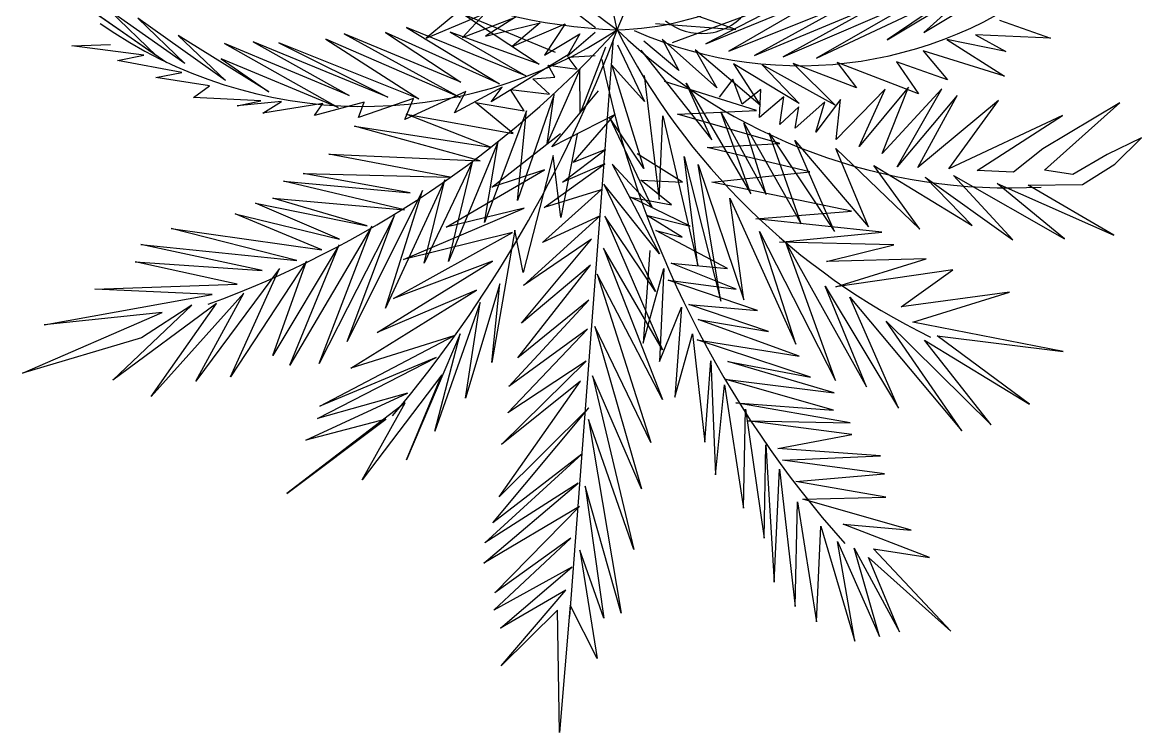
# Model space of a CAD drawing. Header units: millimetres. Extents: x 0 to 1800, y 0 to 1200.
# Drawn here: x 888.7 to 995.2, y 435.5 to 503.1 of the extents above; entities that cross this region are included whole.
import ezdxf

# ---------------------------------------------------------------- set-up
doc = ezdxf.new("R2010")
doc.units = ezdxf.units.MM

msp = doc.modelspace()

# ---------------------------------------------------------------- linework, layer by layer
at = {"color": 3}
for p, q in [((945.26, 502.4), (937.15, 540.49)), ((945.26, 502.4), (937.15, 540.49)), ((945.26, 502.4), (960, 537.81)), ((945.26, 502.4), (960, 537.81)), ((901.45, 499.92), (890.24, 507.75)), ((890.24, 507.75), (902.41, 499.28)), ((901.45, 499.92), (890.24, 507.75)), ((890.24, 507.75), (902.41, 499.28)), ((943.2, 502.6), (937.57, 506.99)), ((943.2, 502.6), (937.57, 506.99)), ((974.44, 502.15), (983.05, 507.33)), ((974.44, 502.15), (983.05, 507.33)), ((953.7, 501.05), (965.25, 505.8)), ((953.7, 501.05), (965.25, 505.8)), ((965.25, 505.8), (955.89, 500.35)), ((965.25, 505.8), (955.89, 500.35)), ((964.24, 499.69), (977.83, 506.11)), ((964.24, 499.69), (977.83, 506.11)), ((970.96, 501.43), (979.06, 506.33)), ((970.96, 501.43), (979.06, 506.33)), ((977.83, 506.11), (970.96, 501.43)), ((977.83, 506.11), (970.96, 501.43)), ((979.06, 506.33), (974.44, 502.15)), ((979.06, 506.33), (974.44, 502.15)), ((931.08, 504.9), (927.08, 501.6)), ((931.08, 504.9), (927.08, 501.6)), ((950.51, 501.2), (962.53, 505.63)), ((950.51, 501.2), (962.53, 505.63)), ((962.53, 505.63), (953.7, 501.05)), ((962.53, 505.63), (953.7, 501.05)), ((955.89, 500.35), (967.67, 505.09)), ((955.89, 500.35), (967.67, 505.09)), ((967.67, 505.09), (958.34, 499.96)), ((967.67, 505.09), (958.34, 499.96)), ((958.34, 499.96), (970.39, 504.97)), ((958.34, 499.96), (970.39, 504.97)), ((961.04, 499.84), (974.6, 505.66)), ((961.04, 499.84), (974.6, 505.66)), ((970.39, 504.97), (961.04, 499.84)), ((970.39, 504.97), (961.04, 499.84)), ((974.6, 505.66), (964.24, 499.69)), ((974.6, 505.66), (964.24, 499.69)), ((904.12, 499.2), (896.97, 504.22)), ((896.97, 504.22), (901.45, 499.92)), ((904.12, 499.2), (896.97, 504.22)), ((896.97, 504.22), (901.45, 499.92)), ((927.08, 501.6), (932.67, 503.96)), ((927.08, 501.6), (932.67, 503.96)), ((932.67, 503.96), (930.56, 501.67)), ((932.67, 503.96), (930.56, 501.67)), ((939.38, 500.23), (930.68, 503.86)), ((930.68, 503.86), (937.85, 499.14)), ((939.38, 500.23), (930.68, 503.86)), ((930.68, 503.86), (937.85, 499.14)), ((956.54, 502.44), (952.95, 503.69)), ((956.54, 502.44), (952.95, 503.69)), ((908, 497.56), (899.65, 503.52)), ((899.65, 503.52), (904.12, 499.2)), ((908, 497.56), (899.65, 503.52)), ((899.65, 503.52), (904.12, 499.2)), ((936.58, 498.02), (925.22, 502.63)), ((925.22, 502.63), (934.07, 497.25)), ((936.58, 498.02), (925.22, 502.63)), ((925.22, 502.63), (934.07, 497.25)), ((930.56, 501.67), (935.58, 503.6)), ((930.56, 501.67), (935.58, 503.6)), ((935.58, 503.6), (932.75, 501.78)), ((935.58, 503.6), (932.75, 501.78)), ((932.75, 501.78), (937.94, 503.07)), ((932.75, 501.78), (937.94, 503.07)), ((937.94, 503.07), (935.28, 500.8)), ((937.94, 503.07), (935.28, 500.8)), ((935.28, 500.8), (940.3, 502.97)), ((935.28, 500.8), (940.3, 502.97)), ((940.3, 502.97), (938.34, 499.99)), ((940.3, 502.97), (938.34, 499.99)), ((948.9, 503), (956.54, 502.44)), ((948.9, 503), (956.54, 502.44)), ((981.63, 503.3), (986.48, 501.6)), ((981.63, 503.3), (986.48, 501.6)), ((912.13, 496.49), (903.51, 501.86)), ((903.51, 501.86), (908, 497.56)), ((912.13, 496.49), (903.51, 501.86)), ((903.51, 501.86), (908, 497.56)), ((930.32, 495.96), (917.53, 501.52)), ((917.53, 501.52), (926.38, 495.84)), ((930.32, 495.96), (917.53, 501.52)), ((917.53, 501.52), (926.38, 495.84)), ((930.39, 497.42), (919.28, 502.02)), ((919.28, 502.02), (930.32, 495.96)), ((930.39, 497.42), (919.28, 502.02)), ((919.28, 502.02), (930.32, 495.96)), ((934.07, 497.25), (923.23, 502.14)), ((923.23, 502.14), (930.39, 497.42)), ((934.07, 497.25), (923.23, 502.14)), ((923.23, 502.14), (930.39, 497.42)), ((937.85, 499.14), (929.38, 502.16)), ((929.38, 502.16), (936.58, 498.02)), ((937.85, 499.14), (929.38, 502.16)), ((929.38, 502.16), (936.58, 498.02)), ((938.34, 499.99), (941.71, 502.02)), ((938.34, 499.99), (941.71, 502.02)), ((940.52, 499.89), (943.18, 502.17)), ((940.52, 499.89), (943.18, 502.17)), ((941.71, 502.02), (940.52, 499.89)), ((941.71, 502.02), (940.52, 499.89)), ((944.87, 501.53), (940.73, 446.54)), ((944.87, 501.53), (940.73, 446.54)), ((954.74, 496.89), (949.54, 501.52)), ((949.54, 501.52), (951.12, 498.53)), ((954.74, 496.89), (949.54, 501.52)), ((949.54, 501.52), (951.12, 498.53)), ((986.48, 501.6), (979.35, 501.92)), ((979.35, 501.92), (982.23, 500.33)), ((986.48, 501.6), (979.35, 501.92)), ((979.35, 501.92), (982.23, 500.33)), ((893.37, 500.87), (897.07, 501)), ((893.37, 500.87), (897.07, 501)), ((900.23, 499.97), (893.37, 500.87)), ((900.23, 499.97), (893.37, 500.87)), ((919.75, 496.15), (907.9, 501.08)), ((907.9, 501.08), (918.71, 495.01)), ((919.75, 496.15), (907.9, 501.08)), ((907.9, 501.08), (918.71, 495.01)), ((923.44, 495.98), (910.63, 501.26)), ((910.63, 501.26), (919.75, 496.15)), ((923.44, 495.98), (910.63, 501.26)), ((910.63, 501.26), (919.75, 496.15)), ((926.38, 495.84), (913.08, 501.15)), ((913.08, 501.15), (923.44, 495.98)), ((926.38, 495.84), (913.08, 501.15)), ((913.08, 501.15), (923.44, 495.98)), ((944.14, 500.73), (941.75, 494.46)), ((944.14, 500.73), (941.75, 494.46)), ((945.3, 500.96), (947.86, 495.57)), ((945.3, 500.96), (947.86, 495.57)), ((947.52, 500.45), (954.28, 491.93)), ((947.52, 500.45), (954.28, 491.93)), ((951.12, 498.53), (947.81, 501.32)), ((951.12, 498.53), (947.81, 501.32)), ((958.86, 495.24), (952.69, 500.5)), ((952.69, 500.5), (954.74, 496.89)), ((958.86, 495.24), (952.69, 500.5)), ((952.69, 500.5), (954.74, 496.89)), ((982.23, 500.33), (976.62, 501.47)), ((976.62, 501.47), (982.12, 498)), ((982.23, 500.33), (976.62, 501.47)), ((976.62, 501.47), (982.12, 498)), ((897.74, 499.49), (900.23, 499.97)), ((897.74, 499.49), (900.23, 499.97)), ((903.85, 498.33), (897.74, 499.49)), ((903.85, 498.33), (897.74, 499.49)), ((918.71, 495.01), (907.6, 499.64)), ((907.6, 499.64), (912.13, 496.49)), ((918.71, 495.01), (907.6, 499.64)), ((907.6, 499.64), (912.13, 496.49)), ((940.85, 500.16), (933.26, 495.53)), ((940.85, 500.16), (933.26, 495.53)), ((940.59, 499.79), (943.17, 499.95)), ((940.59, 499.79), (943.17, 499.95)), ((941.47, 498.64), (940.59, 499.79)), ((941.47, 498.64), (940.59, 499.79)), ((982.12, 498), (974.36, 500.39)), ((974.36, 500.39), (976.7, 497.65)), ((982.12, 498), (974.36, 500.39)), ((974.36, 500.39), (976.7, 497.65)), ((901.36, 497.86), (903.85, 498.33)), ((901.36, 497.86), (903.85, 498.33)), ((941.71, 498.63), (938.59, 491.56)), ((941.71, 498.63), (938.59, 491.56)), ((939.34, 497.89), (938.7, 499.03)), ((938.7, 499.03), (941.47, 498.64)), ((939.34, 497.89), (938.7, 499.03)), ((938.7, 499.03), (941.47, 498.64)), ((941.75, 494.46), (941.71, 498.63)), ((941.75, 494.46), (941.71, 498.63)), ((947.86, 495.57), (944.76, 499.03)), ((944.76, 499.03), (947.79, 489.2)), ((947.86, 495.57), (944.76, 499.03)), ((944.76, 499.03), (947.79, 489.2)), ((962.56, 495.37), (956.32, 499.17)), ((956.32, 499.17), (958.86, 495.24)), ((962.56, 495.37), (956.32, 499.17)), ((956.32, 499.17), (958.86, 495.24)), ((966, 495.21), (959.04, 499.05)), ((959.04, 499.05), (962.56, 495.37)), ((966, 495.21), (959.04, 499.05)), ((959.04, 499.05), (962.56, 495.37)), ((968.04, 496.88), (962, 499.2)), ((962, 499.2), (966, 495.21)), ((968.04, 496.88), (962, 499.2)), ((962, 499.2), (966, 495.21)), ((973.92, 496.31), (966.18, 499.3)), ((966.18, 499.3), (968.04, 496.88)), ((973.92, 496.31), (966.18, 499.3)), ((966.18, 499.3), (968.04, 496.88)), ((976.7, 497.65), (971.84, 499.35)), ((971.84, 499.35), (973.92, 496.31)), ((976.7, 497.65), (971.84, 499.35)), ((971.84, 499.35), (973.92, 496.31)), ((906.49, 497.05), (901.36, 497.86)), ((906.49, 497.05), (901.36, 497.86)), ((937.23, 497.72), (939.34, 497.89)), ((937.23, 497.72), (939.34, 497.89)), ((938.81, 496.26), (937.23, 497.72)), ((938.81, 496.26), (937.23, 497.72)), ((947.82, 498.05), (949.26, 486.23)), ((947.82, 498.05), (949.26, 486.23)), ((958.53, 494.73), (949.77, 497.48)), ((958.53, 494.73), (949.77, 497.48)), ((954.28, 491.93), (951.81, 497.32)), ((951.81, 497.32), (957.97, 486.79)), ((954.28, 491.93), (951.81, 497.32)), ((951.81, 497.32), (957.97, 486.79)), ((956.26, 497.7), (954.95, 496)), ((956.26, 497.7), (954.95, 496)), ((957.14, 495.32), (956.26, 497.7)), ((957.14, 495.32), (956.26, 497.7)), ((904.97, 495.94), (906.49, 497.05)), ((904.97, 495.94), (906.49, 497.05)), ((930.85, 496.52), (925.07, 493.85)), ((930.85, 496.52), (925.07, 493.85)), ((934.31, 496.94), (929.77, 494.51)), ((934.31, 496.94), (929.77, 494.51)), ((929.77, 494.51), (930.85, 496.52)), ((929.77, 494.51), (930.85, 496.52)), ((933.26, 495.53), (934.31, 496.94)), ((933.26, 495.53), (934.31, 496.94)), ((936.4, 494.7), (935.1, 496.71)), ((935.1, 496.71), (938.81, 496.26)), ((936.4, 494.7), (935.1, 496.71)), ((935.1, 496.71), (938.81, 496.26)), ((939.26, 496.24), (935.78, 486.14)), ((939.26, 496.24), (935.78, 486.14)), ((938.59, 491.56), (939.26, 496.24)), ((938.59, 491.56), (939.26, 496.24)), ((939.04, 491.26), (943.48, 496.59)), ((939.04, 491.26), (943.48, 496.59)), ((958.93, 496.7), (957.14, 495.32)), ((958.93, 496.7), (957.14, 495.32)), ((958.81, 494.06), (958.93, 496.7)), ((958.81, 494.06), (958.93, 496.7)), ((970.75, 496.76), (966.1, 491.97)), ((970.75, 496.76), (966.1, 491.97)), ((972.97, 496.94), (968.28, 491.29)), ((972.97, 496.94), (968.28, 491.29)), ((968.28, 491.29), (970.75, 496.76)), ((968.28, 491.29), (970.75, 496.76)), ((970.47, 490.61), (972.97, 496.94)), ((970.47, 490.61), (972.97, 496.94)), ((976.16, 496.79), (970.47, 490.61)), ((976.16, 496.79), (970.47, 490.61)), ((971.89, 489.37), (976.16, 496.79)), ((971.89, 489.37), (976.16, 496.79)), ((911.35, 495.65), (904.97, 495.94)), ((911.35, 495.65), (904.97, 495.94)), ((909.11, 495.17), (911.35, 495.65)), ((909.11, 495.17), (911.35, 495.65)), ((913.33, 495.56), (909.11, 495.17)), ((913.33, 495.56), (909.11, 495.17)), ((911.55, 494.46), (913.33, 495.56)), ((911.55, 494.46), (913.33, 495.56)), ((917.25, 495.38), (911.55, 494.46)), ((917.25, 495.38), (911.55, 494.46)), ((921.2, 495.5), (916.46, 494.24)), ((921.2, 495.5), (916.46, 494.24)), ((916.46, 494.24), (917.25, 495.38)), ((916.46, 494.24), (917.25, 495.38)), ((925.88, 495.87), (920.64, 494.05)), ((925.88, 495.87), (920.64, 494.05)), ((920.64, 494.05), (921.2, 495.5)), ((920.64, 494.05), (921.2, 495.5)), ((925.07, 493.85), (925.88, 495.87)), ((925.07, 493.85), (925.88, 495.87)), ((935.37, 492.53), (931.78, 495.47)), ((931.78, 495.47), (936.4, 494.7)), ((935.37, 492.53), (931.78, 495.47)), ((931.78, 495.47), (936.4, 494.7)), ((961.11, 496.02), (958.81, 494.06)), ((961.11, 496.02), (958.81, 494.06)), ((960.74, 493.4), (961.11, 496.02)), ((960.74, 493.4), (961.11, 496.02)), ((965.02, 495.54), (962.2, 493.03)), ((965.02, 495.54), (962.2, 493.03)), ((966.51, 495.77), (964.15, 492.66)), ((966.51, 495.77), (964.15, 492.66)), ((964.15, 492.66), (965.02, 495.54)), ((964.15, 492.66), (965.02, 495.54)), ((966.1, 491.97), (966.51, 495.77)), ((966.1, 491.97), (966.51, 495.77)), ((977.61, 496.14), (971.89, 489.37)), ((977.61, 496.14), (971.89, 489.37)), ((973.85, 489.28), (977.61, 496.14)), ((973.85, 489.28), (977.61, 496.14)), ((981.53, 495.67), (973.85, 489.28)), ((981.53, 495.67), (973.85, 489.28)), ((976.8, 489.15), (981.53, 495.67)), ((976.8, 489.15), (981.53, 495.67)), ((993.09, 495.44), (985.75, 491.08)), ((993.09, 495.44), (985.75, 491.08)), ((985.91, 489.03), (993.09, 495.44)), ((985.91, 489.03), (993.09, 495.44)), ((933.22, 491.24), (925.2, 494.38)), ((925.2, 494.38), (935.37, 492.53)), ((933.22, 491.24), (925.2, 494.38)), ((925.2, 494.38), (935.37, 492.53)), ((936.64, 494.69), (932.65, 484.05)), ((936.64, 494.69), (932.65, 484.05)), ((935.78, 486.14), (936.64, 494.69)), ((935.78, 486.14), (936.64, 494.69)), ((945, 494.31), (939.04, 491.26)), ((945, 494.31), (939.04, 491.26)), ((941.07, 489.77), (945, 494.31)), ((941.07, 489.77), (945, 494.31)), ((949.26, 486.23), (949.62, 494.2)), ((949.26, 486.23), (949.62, 494.2)), ((949.62, 494.2), (952.92, 479.95)), ((949.62, 494.2), (952.92, 479.95)), ((951.01, 494.37), (958.53, 494.73)), ((951.01, 494.37), (958.53, 494.73)), ((960.75, 491.58), (951.01, 494.37)), ((960.75, 491.58), (951.01, 494.37)), ((957.97, 486.79), (955.14, 494.53)), ((955.14, 494.53), (959.45, 486.72)), ((957.97, 486.79), (955.14, 494.53)), ((955.14, 494.53), (959.45, 486.72)), ((962.55, 495.07), (960.74, 493.4)), ((962.55, 495.07), (960.74, 493.4)), ((962.2, 493.03), (962.55, 495.07)), ((962.2, 493.03), (962.55, 495.07)), ((987.63, 494.23), (976.8, 489.15)), ((987.63, 494.23), (976.8, 489.15)), ((979.5, 489.02), (987.63, 494.23)), ((979.5, 489.02), (987.63, 494.23)), ((932.22, 489.91), (920.26, 493.22)), ((920.26, 493.22), (933.22, 491.24)), ((932.22, 489.91), (920.26, 493.22)), ((920.26, 493.22), (933.22, 491.24)), ((947.79, 489.2), (944.53, 494.05)), ((944.53, 494.05), (948.56, 485.56)), ((947.79, 489.2), (944.53, 494.05)), ((944.53, 494.05), (948.56, 485.56)), ((959.45, 486.72), (957.31, 493.55)), ((957.31, 493.55), (962.78, 483.93)), ((959.45, 486.72), (957.31, 493.55)), ((957.31, 493.55), (962.78, 483.93)), ((933.33, 487.42), (939.87, 492.54)), ((933.33, 487.42), (939.87, 492.54)), ((941.45, 492.46), (939.9, 484.53)), ((941.45, 492.46), (939.9, 484.53)), ((962.78, 483.93), (959.71, 492.56)), ((959.71, 492.56), (965.94, 483.19)), ((962.78, 483.93), (959.71, 492.56)), ((959.71, 492.56), (965.94, 483.19)), ((995.15, 492.13), (991.89, 490.52)), ((995.15, 492.13), (991.89, 490.52)), ((992.59, 489.6), (995.15, 492.13)), ((992.59, 489.6), (995.15, 492.13)), ((933.93, 491.77), (929.23, 480.34)), ((933.93, 491.77), (929.23, 480.34)), ((932.65, 484.05), (933.93, 491.77)), ((932.65, 484.05), (933.93, 491.77)), ((940.05, 487.88), (944.15, 491.02)), ((940.05, 487.88), (944.15, 491.02)), ((944.15, 491.02), (941.07, 489.77)), ((944.15, 491.02), (941.07, 489.77)), ((953.83, 491.2), (960.75, 491.58)), ((953.83, 491.2), (960.75, 491.58)), ((963.59, 488.87), (953.83, 491.2)), ((963.59, 488.87), (953.83, 491.2)), ((965.94, 483.19), (962.15, 491.87)), ((962.15, 491.87), (969.16, 483.64)), ((965.94, 483.19), (962.15, 491.87)), ((962.15, 491.87), (969.16, 483.64)), ((969.16, 483.64), (966.06, 491.1)), ((966.06, 491.1), (974.07, 483.41)), ((969.16, 483.64), (966.06, 491.1)), ((966.06, 491.1), (974.07, 483.41)), ((985.75, 491.08), (982.95, 488.86)), ((985.75, 491.08), (982.95, 488.86)), ((929.36, 488.37), (917.82, 490.57)), ((917.82, 490.57), (932.22, 489.91)), ((929.36, 488.37), (917.82, 490.57)), ((917.82, 490.57), (932.22, 489.91)), ((931.53, 489.94), (926.89, 480.17)), ((931.53, 489.94), (926.89, 480.17)), ((929.23, 480.34), (931.53, 489.94)), ((929.23, 480.34), (931.53, 489.94)), ((939.18, 490.44), (936.31, 479.3)), ((939.18, 490.44), (936.31, 479.3)), ((939.9, 484.53), (939.18, 490.44)), ((939.9, 484.53), (939.18, 490.44)), ((951.47, 487.91), (947.16, 490.6)), ((951.47, 487.91), (947.16, 490.6)), ((952.92, 479.95), (951.62, 490.35)), ((951.62, 490.35), (955.13, 476.56)), ((952.92, 479.95), (951.62, 490.35)), ((951.62, 490.35), (955.13, 476.56)), ((991.89, 490.52), (988.6, 488.61)), ((991.89, 490.52), (988.6, 488.61)), ((925.57, 486.87), (915.4, 488.73)), ((915.4, 488.73), (929.36, 488.37)), ((925.57, 486.87), (915.4, 488.73)), ((915.4, 488.73), (929.36, 488.37)), ((929, 483.62), (938.34, 489.07)), ((929, 483.62), (938.34, 489.07)), ((938.34, 489.07), (933.33, 487.42)), ((938.34, 489.07), (933.33, 487.42)), ((938.32, 485.47), (944.09, 489.64)), ((938.32, 485.47), (944.09, 489.64)), ((944.09, 489.64), (940.05, 487.88)), ((944.09, 489.64), (940.05, 487.88)), ((948.56, 485.56), (944.78, 489.6)), ((944.78, 489.6), (949.28, 481.08)), ((948.56, 485.56), (944.78, 489.6)), ((944.78, 489.6), (949.28, 481.08)), ((955.13, 476.56), (952.96, 489.58)), ((952.96, 489.58), (957.31, 476.7)), ((955.13, 476.56), (952.96, 489.58)), ((952.96, 489.58), (957.31, 476.7)), ((954.27, 487.89), (963.59, 488.87)), ((954.27, 487.89), (963.59, 488.87)), ((974.07, 483.41), (969.68, 489.47)), ((969.68, 489.47), (979.02, 483.77)), ((974.07, 483.41), (969.68, 489.47)), ((969.68, 489.47), (979.02, 483.77)), ((982.95, 488.86), (979.5, 489.02)), ((982.95, 488.86), (979.5, 489.02)), ((988.6, 488.61), (985.91, 489.03)), ((988.6, 488.61), (985.91, 489.03)), ((989.54, 487.68), (992.59, 489.6)), ((989.54, 487.68), (992.59, 489.6)), ((925.02, 485.25), (913.51, 487.99)), ((913.51, 487.99), (925.57, 486.87)), ((925.02, 485.25), (913.51, 487.99)), ((913.51, 487.99), (925.57, 486.87)), ((928.88, 488.11), (923.21, 475.9)), ((928.88, 488.11), (923.21, 475.9)), ((926.89, 480.17), (928.88, 488.11)), ((926.89, 480.17), (928.88, 488.11)), ((949.28, 481.08), (944, 487.7)), ((944, 487.7), (948.9, 477.49)), ((949.28, 481.08), (944, 487.7)), ((944, 487.7), (948.9, 477.49)), ((950.43, 485.74), (947.52, 488.09)), ((947.52, 488.09), (951.47, 487.91)), ((950.43, 485.74), (947.52, 488.09)), ((947.52, 488.09), (951.47, 487.91)), ((967.56, 485.15), (954.27, 487.89)), ((967.56, 485.15), (954.27, 487.89)), ((979.02, 483.77), (974.55, 488.37)), ((974.55, 488.37), (982.89, 482.41)), ((979.02, 483.77), (974.55, 488.37)), ((974.55, 488.37), (982.89, 482.41)), ((982.89, 482.41), (977.26, 488.54)), ((977.26, 488.54), (987.83, 482.49)), ((982.89, 482.41), (977.26, 488.54)), ((977.26, 488.54), (987.83, 482.49)), ((987.83, 482.49), (981.42, 487.76)), ((981.42, 487.76), (992.51, 482.85)), ((987.83, 482.49), (981.42, 487.76)), ((981.42, 487.76), (992.51, 482.85)), ((984.37, 487.62), (989.54, 487.68)), ((984.37, 487.62), (989.54, 487.68)), ((926.75, 487.1), (919.56, 472.74)), ((926.75, 487.1), (919.56, 472.74)), ((923.21, 475.9), (926.75, 487.1)), ((923.21, 475.9), (926.75, 487.1)), ((938.16, 482.15), (943.74, 487.15)), ((938.16, 482.15), (943.74, 487.15)), ((943.74, 487.15), (938.32, 485.47)), ((943.74, 487.15), (938.32, 485.47)), ((992.51, 482.85), (984.37, 487.62)), ((992.51, 482.85), (984.37, 487.62)), ((918.84, 482.47), (910.85, 485.89)), ((910.85, 485.89), (921.47, 483.74)), ((918.84, 482.47), (910.85, 485.89)), ((910.85, 485.89), (921.47, 483.74)), ((921.47, 483.74), (912.5, 486.36)), ((912.5, 486.36), (925.02, 485.25)), ((921.47, 483.74), (912.5, 486.36)), ((912.5, 486.36), (925.02, 485.25)), ((952.21, 483.72), (946.52, 486.48)), ((946.52, 486.48), (950.43, 485.74)), ((952.21, 483.72), (946.52, 486.48)), ((946.52, 486.48), (950.43, 485.74)), ((957.31, 476.7), (955.98, 486.38)), ((955.98, 486.38), (962.26, 472.48)), ((957.31, 476.7), (955.98, 486.38)), ((955.98, 486.38), (962.26, 472.48)), ((917.17, 481.44), (908.93, 484.87)), ((908.93, 484.87), (918.84, 482.47)), ((917.17, 481.44), (908.93, 484.87)), ((908.93, 484.87), (918.84, 482.47)), ((924.07, 484.73), (916.91, 470.65)), ((924.07, 484.73), (916.91, 470.65)), ((919.56, 472.74), (924.07, 484.73)), ((919.56, 472.74), (924.07, 484.73)), ((924.92, 480.52), (936.4, 485.41)), ((924.92, 480.52), (936.4, 485.41)), ((936.4, 485.41), (929, 483.62)), ((936.4, 485.41), (929, 483.62)), ((936.34, 478.06), (943.63, 484.68)), ((936.34, 478.06), (943.63, 484.68)), ((943.63, 484.68), (938.16, 482.15)), ((943.63, 484.68), (938.16, 482.15)), ((948.9, 477.49), (944.1, 484.66)), ((944.1, 484.66), (949.58, 471.92)), ((948.9, 477.49), (944.1, 484.66)), ((944.1, 484.66), (949.58, 471.92)), ((951.45, 482.65), (948.06, 484.74)), ((948.06, 484.74), (952.21, 483.72)), ((951.45, 482.65), (948.06, 484.74)), ((948.06, 484.74), (952.21, 483.72)), ((958.46, 484.41), (967.56, 485.15)), ((958.46, 484.41), (967.56, 485.15)), ((914.79, 480.44), (902.82, 483.48)), ((902.82, 483.48), (917.17, 481.44)), ((914.79, 480.44), (902.82, 483.48)), ((902.82, 483.48), (917.17, 481.44)), ((921.92, 483.72), (914.11, 470.49)), ((921.92, 483.72), (914.11, 470.49)), ((916.91, 470.65), (921.92, 483.72)), ((916.91, 470.65), (921.92, 483.72)), ((970.44, 483.14), (958.46, 484.41)), ((970.44, 483.14), (958.46, 484.41)), ((923.97, 476.82), (935.3, 483.11)), ((923.97, 476.82), (935.3, 483.11)), ((935.3, 483.11), (924.92, 480.52)), ((935.3, 483.11), (924.92, 480.52)), ((935.51, 483.33), (933.35, 470.74)), ((935.51, 483.33), (933.35, 470.74)), ((936.31, 479.3), (935.51, 483.33)), ((936.31, 479.3), (935.51, 483.33)), ((936.17, 474.48), (942.83, 482.48)), ((936.17, 474.48), (942.83, 482.48)), ((942.83, 482.48), (936.34, 478.06)), ((942.83, 482.48), (936.34, 478.06)), ((955.75, 479.68), (948.93, 483.31)), ((948.93, 483.31), (951.45, 482.65)), ((955.75, 479.68), (948.93, 483.31)), ((948.93, 483.31), (951.45, 482.65)), ((962.26, 472.48), (958.79, 483.21)), ((958.79, 483.21), (966.04, 469.02)), ((962.26, 472.48), (958.79, 483.21)), ((958.79, 483.21), (966.04, 469.02)), ((960.72, 482.17), (970.44, 483.14)), ((960.72, 482.17), (970.44, 483.14)), ((911.49, 479.48), (899.95, 481.96)), ((899.95, 481.96), (914.79, 480.44)), ((911.49, 479.48), (899.95, 481.96)), ((899.95, 481.96), (914.79, 480.44)), ((918.81, 481.92), (912.51, 471.39)), ((918.81, 481.92), (912.51, 471.39)), ((914.11, 470.49), (918.81, 481.92)), ((914.11, 470.49), (918.81, 481.92)), ((949.58, 471.92), (943.96, 481.6)), ((943.96, 481.6), (949.58, 467.2)), ((949.58, 471.92), (943.96, 481.6)), ((943.96, 481.6), (949.58, 467.2)), ((948.37, 481.4), (947.74, 472.56)), ((948.37, 481.4), (947.74, 472.56)), ((971.57, 481.93), (960.72, 482.17)), ((971.57, 481.93), (960.72, 482.17)), ((966.04, 469.02), (961.31, 482.15)), ((961.31, 482.15), (968.97, 468.41)), ((966.04, 469.02), (961.31, 482.15)), ((961.31, 482.15), (968.97, 468.41)), ((965.17, 480.34), (971.57, 481.93)), ((965.17, 480.34), (971.57, 481.93)), ((909.1, 478.2), (899.41, 480.31)), ((899.41, 480.31), (911.49, 479.48)), ((909.1, 478.2), (899.41, 480.31)), ((899.41, 480.31), (911.49, 479.48)), ((915.71, 480.39), (908.46, 469.36)), ((915.71, 480.39), (908.46, 469.36)), ((912.51, 471.39), (915.71, 480.39)), ((912.51, 471.39), (915.71, 480.39)), ((922.43, 473.6), (933.41, 480.38)), ((922.43, 473.6), (933.41, 480.38)), ((933.41, 480.38), (923.97, 476.82)), ((933.41, 480.38), (923.97, 476.82)), ((974.65, 480.61), (965.17, 480.34)), ((974.65, 480.61), (965.17, 480.34)), ((966.05, 477.94), (974.65, 480.61)), ((966.05, 477.94), (974.65, 480.61)), ((913.13, 479.69), (905.19, 468.95)), ((913.13, 479.69), (905.19, 468.95)), ((908.46, 469.36), (913.13, 479.69)), ((908.46, 469.36), (913.13, 479.69)), ((935.8, 471.16), (942.72, 480.01)), ((935.8, 471.16), (942.72, 480.01)), ((942.72, 480.01), (936.17, 474.48)), ((942.72, 480.01), (936.17, 474.48)), ((947.74, 472.56), (949.69, 479.69)), ((947.74, 472.56), (949.69, 479.69)), ((949.69, 479.69), (949.29, 470.82)), ((949.69, 479.69), (949.29, 470.82)), ((956.59, 477.7), (950.41, 480.2)), ((950.41, 480.2), (955.75, 479.68)), ((956.59, 477.7), (950.41, 480.2)), ((950.41, 480.2), (955.75, 479.68)), ((977.18, 479.54), (966.05, 477.94)), ((977.18, 479.54), (966.05, 477.94)), ((972.27, 476.02), (977.18, 479.54)), ((972.27, 476.02), (977.18, 479.54)), ((895.57, 477.71), (909.1, 478.2)), ((895.57, 477.71), (909.1, 478.2)), ((934.09, 478.22), (930.83, 467.34)), ((934.09, 478.22), (930.83, 467.34)), ((933.35, 470.74), (934.09, 478.22)), ((933.35, 470.74), (934.09, 478.22)), ((949.58, 467.2), (943.37, 479.13)), ((943.37, 479.13), (948.46, 463.1)), ((949.58, 467.2), (943.37, 479.13)), ((943.37, 479.13), (948.46, 463.1)), ((958.6, 475.68), (950.1, 478.56)), ((950.1, 478.56), (956.59, 477.7)), ((958.6, 475.68), (950.1, 478.56)), ((950.1, 478.56), (956.59, 477.7)), ((890.75, 474.32), (906.72, 477.2)), ((890.75, 474.32), (906.72, 477.2)), ((906.72, 477.2), (895.57, 477.71)), ((906.72, 477.2), (895.57, 477.71)), ((909.75, 477.34), (900.93, 467.49)), ((909.75, 477.34), (900.93, 467.49)), ((905.19, 468.95), (909.75, 477.34)), ((905.19, 468.95), (909.75, 477.34)), ((919.91, 470.18), (931.89, 477.62)), ((919.91, 470.18), (931.89, 477.62)), ((931.89, 477.62), (922.43, 473.6)), ((931.89, 477.62), (922.43, 473.6)), ((968.97, 468.41), (965.06, 477.98)), ((965.06, 477.98), (972.04, 466.39)), ((968.97, 468.41), (965.06, 477.98)), ((965.06, 477.98), (972.04, 466.39)), ((982.6, 477.43), (972.27, 476.02)), ((982.6, 477.43), (972.27, 476.02)), ((973.4, 474.56), (982.6, 477.43)), ((973.4, 474.56), (982.6, 477.43)), ((907.15, 476.35), (897.28, 469.05)), ((907.15, 476.35), (897.28, 469.05)), ((897.28, 469.05), (904.81, 476.18)), ((897.28, 469.05), (904.81, 476.18)), ((904.81, 476.18), (900.02, 473.07)), ((904.81, 476.18), (900.02, 473.07)), ((900.93, 467.49), (907.15, 476.35)), ((900.93, 467.49), (907.15, 476.35)), ((932.24, 476.44), (927.92, 464.18)), ((932.24, 476.44), (927.92, 464.18)), ((930.83, 467.34), (932.24, 476.44)), ((930.83, 467.34), (932.24, 476.44)), ((934.97, 468.43), (942.57, 476.67)), ((934.97, 468.43), (942.57, 476.67)), ((942.57, 476.67), (935.8, 471.16)), ((942.57, 476.67), (935.8, 471.16)), ((949.29, 470.82), (951.39, 476)), ((949.29, 470.82), (951.39, 476)), ((951.39, 476), (950.76, 467.43)), ((951.39, 476), (950.76, 467.43)), ((959.67, 473.67), (952.09, 476.24)), ((952.09, 476.24), (958.6, 475.68)), ((959.67, 473.67), (952.09, 476.24)), ((952.09, 476.24), (958.6, 475.68)), ((972.04, 466.39), (967.39, 476.95)), ((967.39, 476.95), (978.06, 464.23)), ((972.04, 466.39), (967.39, 476.95)), ((967.39, 476.95), (978.06, 464.23)), ((888.68, 469.7), (901.99, 475.48)), ((888.68, 469.7), (901.99, 475.48)), ((901.99, 475.48), (890.75, 474.32)), ((901.99, 475.48), (890.75, 474.32)), ((934.85, 465.94), (942.44, 473.91)), ((934.85, 465.94), (942.44, 473.91)), ((942.44, 473.91), (934.97, 468.43)), ((942.44, 473.91), (934.97, 468.43)), ((948.46, 463.1), (943.15, 474.16)), ((943.15, 474.16), (947.57, 458.71)), ((948.46, 463.1), (943.15, 474.16)), ((943.15, 474.16), (947.57, 458.71)), ((962.59, 471.32), (952.96, 474.82)), ((952.96, 474.82), (959.67, 473.67)), ((962.59, 471.32), (952.96, 474.82)), ((952.96, 474.82), (959.67, 473.67)), ((978.06, 464.23), (970.84, 474.68)), ((970.84, 474.68), (980.85, 464.81)), ((978.06, 464.23), (970.84, 474.68)), ((970.84, 474.68), (980.85, 464.81)), ((987.68, 471.78), (973.4, 474.56)), ((987.68, 471.78), (973.4, 474.56)), ((900.02, 473.07), (888.68, 469.7)), ((900.02, 473.07), (888.68, 469.7)), ((916.98, 466.56), (929.73, 473.26)), ((916.98, 466.56), (929.73, 473.26)), ((929.73, 473.26), (919.91, 470.18)), ((929.73, 473.26), (919.91, 470.18)), ((930.33, 473.47), (925.23, 461.47)), ((930.33, 473.47), (925.23, 461.47)), ((927.92, 464.18), (930.33, 473.47)), ((927.92, 464.18), (930.33, 473.47)), ((950.76, 467.43), (952.44, 473.46)), ((950.76, 467.43), (952.44, 473.46)), ((952.44, 473.46), (953.59, 463.15)), ((952.44, 473.46), (953.59, 463.15)), ((963.66, 469.34), (952.87, 472.88)), ((952.87, 472.88), (962.59, 471.32)), ((963.66, 469.34), (952.87, 472.88)), ((952.87, 472.88), (962.59, 471.32)), ((980.85, 464.81), (974.51, 472.86)), ((974.51, 472.86), (984.48, 466.77)), ((980.85, 464.81), (974.51, 472.86)), ((974.51, 472.86), (984.48, 466.77)), ((984.48, 466.77), (975.71, 473.28)), ((975.71, 473.28), (987.68, 471.78)), ((984.48, 466.77), (975.71, 473.28)), ((975.71, 473.28), (987.68, 471.78)), ((916.74, 465.4), (928.05, 471.21)), ((916.74, 465.4), (928.05, 471.21)), ((928.05, 471.21), (916.98, 466.56)), ((928.05, 471.21), (916.98, 466.56)), ((934.26, 462.93), (942.3, 470.86)), ((934.26, 462.93), (942.3, 470.86)), ((942.3, 470.86), (934.85, 465.94)), ((942.3, 470.86), (934.85, 465.94)), ((953.59, 463.15), (954.18, 470.88)), ((953.59, 463.15), (954.18, 470.88)), ((954.18, 470.88), (954.62, 460.04)), ((954.18, 470.88), (954.62, 460.04)), ((965.92, 467.85), (955.8, 470.81)), ((955.8, 470.81), (963.66, 469.34)), ((965.92, 467.85), (955.8, 470.81)), ((955.8, 470.81), (963.66, 469.34)), ((928.57, 469.55), (921.01, 459.55)), ((928.57, 469.55), (921.01, 459.55)), ((925.23, 461.47), (928.57, 469.55)), ((925.23, 461.47), (928.57, 469.55)), ((934.03, 457.94), (941.76, 468.95)), ((934.03, 457.94), (941.76, 468.95)), ((941.76, 468.95), (934.26, 462.93)), ((941.76, 468.95), (934.26, 462.93)), ((947.57, 458.71), (942.93, 469.46)), ((942.93, 469.46), (946.85, 452.92)), ((947.57, 458.71), (942.93, 469.46)), ((942.93, 469.46), (946.85, 452.92)), ((954.62, 460.04), (955.48, 468.61)), ((954.62, 460.04), (955.48, 468.61)), ((955.48, 468.61), (957.27, 456.88)), ((955.48, 468.61), (957.27, 456.88)), ((965.85, 466.18), (955.51, 469.15)), ((955.51, 469.15), (965.92, 467.85)), ((965.85, 466.18), (955.51, 469.15)), ((955.51, 469.15), (965.92, 467.85)), ((915.65, 463.33), (925.33, 467.82)), ((915.65, 463.33), (925.33, 467.82)), ((925.33, 467.82), (916.74, 465.4)), ((925.33, 467.82), (916.74, 465.4)), ((925.09, 466.9), (913.84, 458.25)), ((925.09, 466.9), (913.84, 458.25)), ((921.01, 459.55), (925.09, 466.9)), ((921.01, 459.55), (925.09, 466.9)), ((933.44, 455.47), (942.57, 466.42)), ((933.44, 455.47), (942.57, 466.42)), ((942.57, 466.42), (934.03, 457.94)), ((942.57, 466.42), (934.03, 457.94)), ((967.42, 465), (956.56, 466.89)), ((956.56, 466.89), (965.85, 466.18)), ((967.42, 465), (956.56, 466.89)), ((956.56, 466.89), (965.85, 466.18)), ((913.84, 458.25), (923.25, 465.33)), ((913.84, 458.25), (923.25, 465.33)), ((923.25, 465.33), (915.65, 463.33)), ((923.25, 465.33), (915.65, 463.33)), ((946.85, 452.92), (942.52, 465.31)), ((942.52, 465.31), (945.64, 446.87)), ((946.85, 452.92), (942.52, 465.31)), ((942.52, 465.31), (945.64, 446.87)), ((957.27, 456.88), (957.46, 466.3)), ((957.27, 456.88), (957.46, 466.3)), ((957.46, 466.3), (959.23, 454.01)), ((957.46, 466.3), (959.23, 454.01)), ((967.6, 463.88), (957.65, 465.18)), ((957.65, 465.18), (967.42, 465)), ((967.6, 463.88), (957.65, 465.18)), ((957.65, 465.18), (967.42, 465)), ((960.55, 462.55), (967.6, 463.88)), ((960.55, 462.55), (967.6, 463.88)), ((959.23, 454.01), (959.4, 462.89)), ((959.23, 454.01), (959.4, 462.89)), ((959.4, 462.89), (960.21, 449.82)), ((959.4, 462.89), (960.21, 449.82)), ((970.3, 461.83), (960.55, 462.55)), ((970.3, 461.83), (960.55, 462.55)), ((932.66, 453.57), (941.9, 462.01)), ((932.66, 453.57), (941.9, 462.01)), ((941.9, 462.01), (933.44, 455.47)), ((941.9, 462.01), (933.44, 455.47)), ((960.98, 461.42), (970.3, 461.83)), ((960.98, 461.42), (970.3, 461.83)), ((970.7, 460.14), (960.98, 461.42)), ((970.7, 460.14), (960.98, 461.42)), ((960.21, 449.82), (960.7, 460.59)), ((960.21, 449.82), (960.7, 460.59)), ((960.7, 460.59), (962.2, 447.51)), ((960.7, 460.59), (962.2, 447.51)), ((962.27, 459.41), (970.7, 460.14)), ((962.27, 459.41), (970.7, 460.14)), ((932.57, 451.62), (941.54, 459.25)), ((932.57, 451.62), (941.54, 459.25)), ((941.54, 459.25), (932.66, 453.57)), ((941.54, 459.25), (932.66, 453.57)), ((945.64, 446.87), (942.23, 458.96)), ((942.23, 458.96), (943.98, 446.39)), ((945.64, 446.87), (942.23, 458.96)), ((942.23, 458.96), (943.98, 446.39)), ((970.83, 457.91), (962.27, 459.41)), ((970.83, 457.91), (962.27, 459.41)), ((962.91, 457.73), (970.83, 457.91)), ((962.91, 457.73), (970.83, 457.91)), ((941.67, 457.03), (932.57, 451.62)), ((941.67, 457.03), (932.57, 451.62)), ((933.61, 448.81), (941.67, 457.03)), ((933.61, 448.81), (941.67, 457.03)), ((962.2, 447.51), (962.42, 457.47)), ((962.2, 447.51), (962.42, 457.47)), ((962.42, 457.47), (964.23, 446.03)), ((962.42, 457.47), (964.23, 446.03)), ((973.24, 454.76), (962.91, 457.73)), ((973.24, 454.76), (962.91, 457.73)), ((964.23, 446.03), (964.65, 455.15)), ((964.23, 446.03), (964.65, 455.15)), ((964.65, 455.15), (967.87, 444.19)), ((964.65, 455.15), (967.87, 444.19)), ((974.99, 452.18), (966.76, 455.34)), ((966.76, 455.34), (973.24, 454.76)), ((974.99, 452.18), (966.76, 455.34)), ((966.76, 455.34), (973.24, 454.76)), ((933.54, 447.15), (940.84, 454.02)), ((933.54, 447.15), (940.84, 454.02)), ((940.84, 454.02), (933.61, 448.81)), ((940.84, 454.02), (933.61, 448.81)), ((967.87, 444.19), (966.21, 453.69)), ((966.21, 453.69), (970.23, 444.64)), ((967.87, 444.19), (966.21, 453.69)), ((966.21, 453.69), (970.23, 444.64)), ((943.98, 446.39), (941.72, 452.88)), ((941.72, 452.88), (943.35, 442.55)), ((943.98, 446.39), (941.72, 452.88)), ((941.72, 452.88), (943.35, 442.55)), ((970.23, 444.64), (967.8, 453.07)), ((967.8, 453.07), (972.11, 445.1)), ((970.23, 444.64), (967.8, 453.07)), ((967.8, 453.07), (972.11, 445.1)), ((977, 445.16), (969.66, 452.99)), ((969.66, 452.99), (974.99, 452.18)), ((977, 445.16), (969.66, 452.99)), ((969.66, 452.99), (974.99, 452.18)), ((972.11, 445.1), (969.17, 452.17)), ((969.17, 452.17), (977, 445.16)), ((972.11, 445.1), (969.17, 452.17)), ((969.17, 452.17), (977, 445.16)), ((940.95, 451.24), (933.54, 447.15)), ((940.95, 451.24), (933.54, 447.15)), ((934.15, 445.45), (940.95, 451.24)), ((934.15, 445.45), (940.95, 451.24)), ((940.38, 449.05), (934.15, 445.45)), ((940.38, 449.05), (934.15, 445.45)), ((934.23, 441.85), (940.38, 449.05)), ((934.23, 441.85), (940.38, 449.05)), ((940.79, 447.64), (939.76, 435.5)), ((940.79, 447.64), (939.76, 435.5)), ((943.35, 442.55), (940.79, 447.64)), ((943.35, 442.55), (940.79, 447.64)), ((939.6, 447.15), (934.23, 441.85)), ((939.6, 447.15), (934.23, 441.85)), ((939.76, 435.5), (939.6, 447.15)), ((939.76, 435.5), (939.6, 447.15))]:
    msp.add_line(p, q, dxfattribs=at)
for centre, radius, start, end in [((984.79, 557.12), 67.51, 197.9375, 234.1576), ((984.79, 557.12), 67.51, 197.9375, 234.1576), ((944.46, 531.26), 28.88, 271.5803, 8.5873), ((944.46, 531.26), 28.88, 271.5803, 8.5873), ((947.49, 557.1), 54.75, 221.8706, 267.6651), ((947.49, 557.1), 54.75, 221.8706, 267.6651), ((962.62, 537.65), 38.67, 246.0016, 311.3938), ((962.62, 537.65), 38.67, 246.0016, 311.3938), ((953.29, 507.45), 5.41, 230.6675, 321.6495), ((953.29, 507.45), 5.41, 230.6675, 321.6495), ((921.11, 538.78), 43.67, 235.0189, 303.5749), ((921.11, 538.78), 43.67, 235.0189, 303.5749), ((873.05, 567.97), 97.54, 289.957, 317.757), ((873.05, 567.97), 97.54, 289.957, 317.757), ((828.75, 545.52), 124.23, 319.9836, 339.6863), ((828.75, 545.52), 124.23, 319.9836, 339.6863), ((1004.04, 532.52), 66.06, 207.1326, 244.0025), ((982.6, 541.2), 53.85, 226.106, 273.1802), ((1004.04, 532.52), 66.06, 207.1326, 244.0025), ((982.6, 541.2), 53.85, 226.106, 273.1802), ((1041.19, 519.58), 99.42, 191.6137, 221.657), ((1041.19, 519.58), 99.42, 191.6137, 221.657)]:
    msp.add_arc(centre, radius, start, end, dxfattribs=at)

doc.saveas('drawing.dxf')
